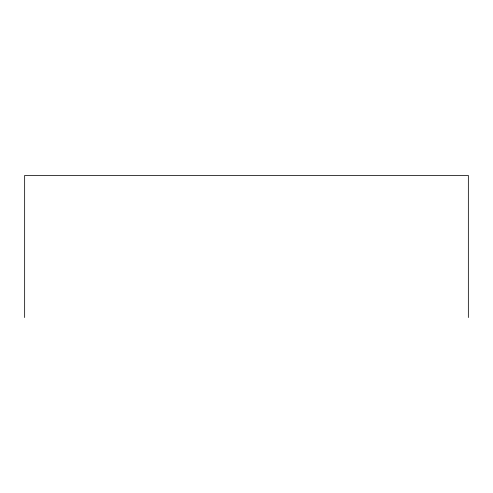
<?xml version="1.0" encoding="UTF-8"?>
<svg xmlns="http://www.w3.org/2000/svg" width="493" height="493" viewBox="0 0 493 493"><rect width="100%" height="100%" fill="white"/><g stroke="black" fill="none" stroke-linecap="round" stroke-linejoin="round"><path stroke-width="0.74" d="M468.35 317.547L468.35 175.453L24.65 175.453L24.65 317.547"/></g></svg>
